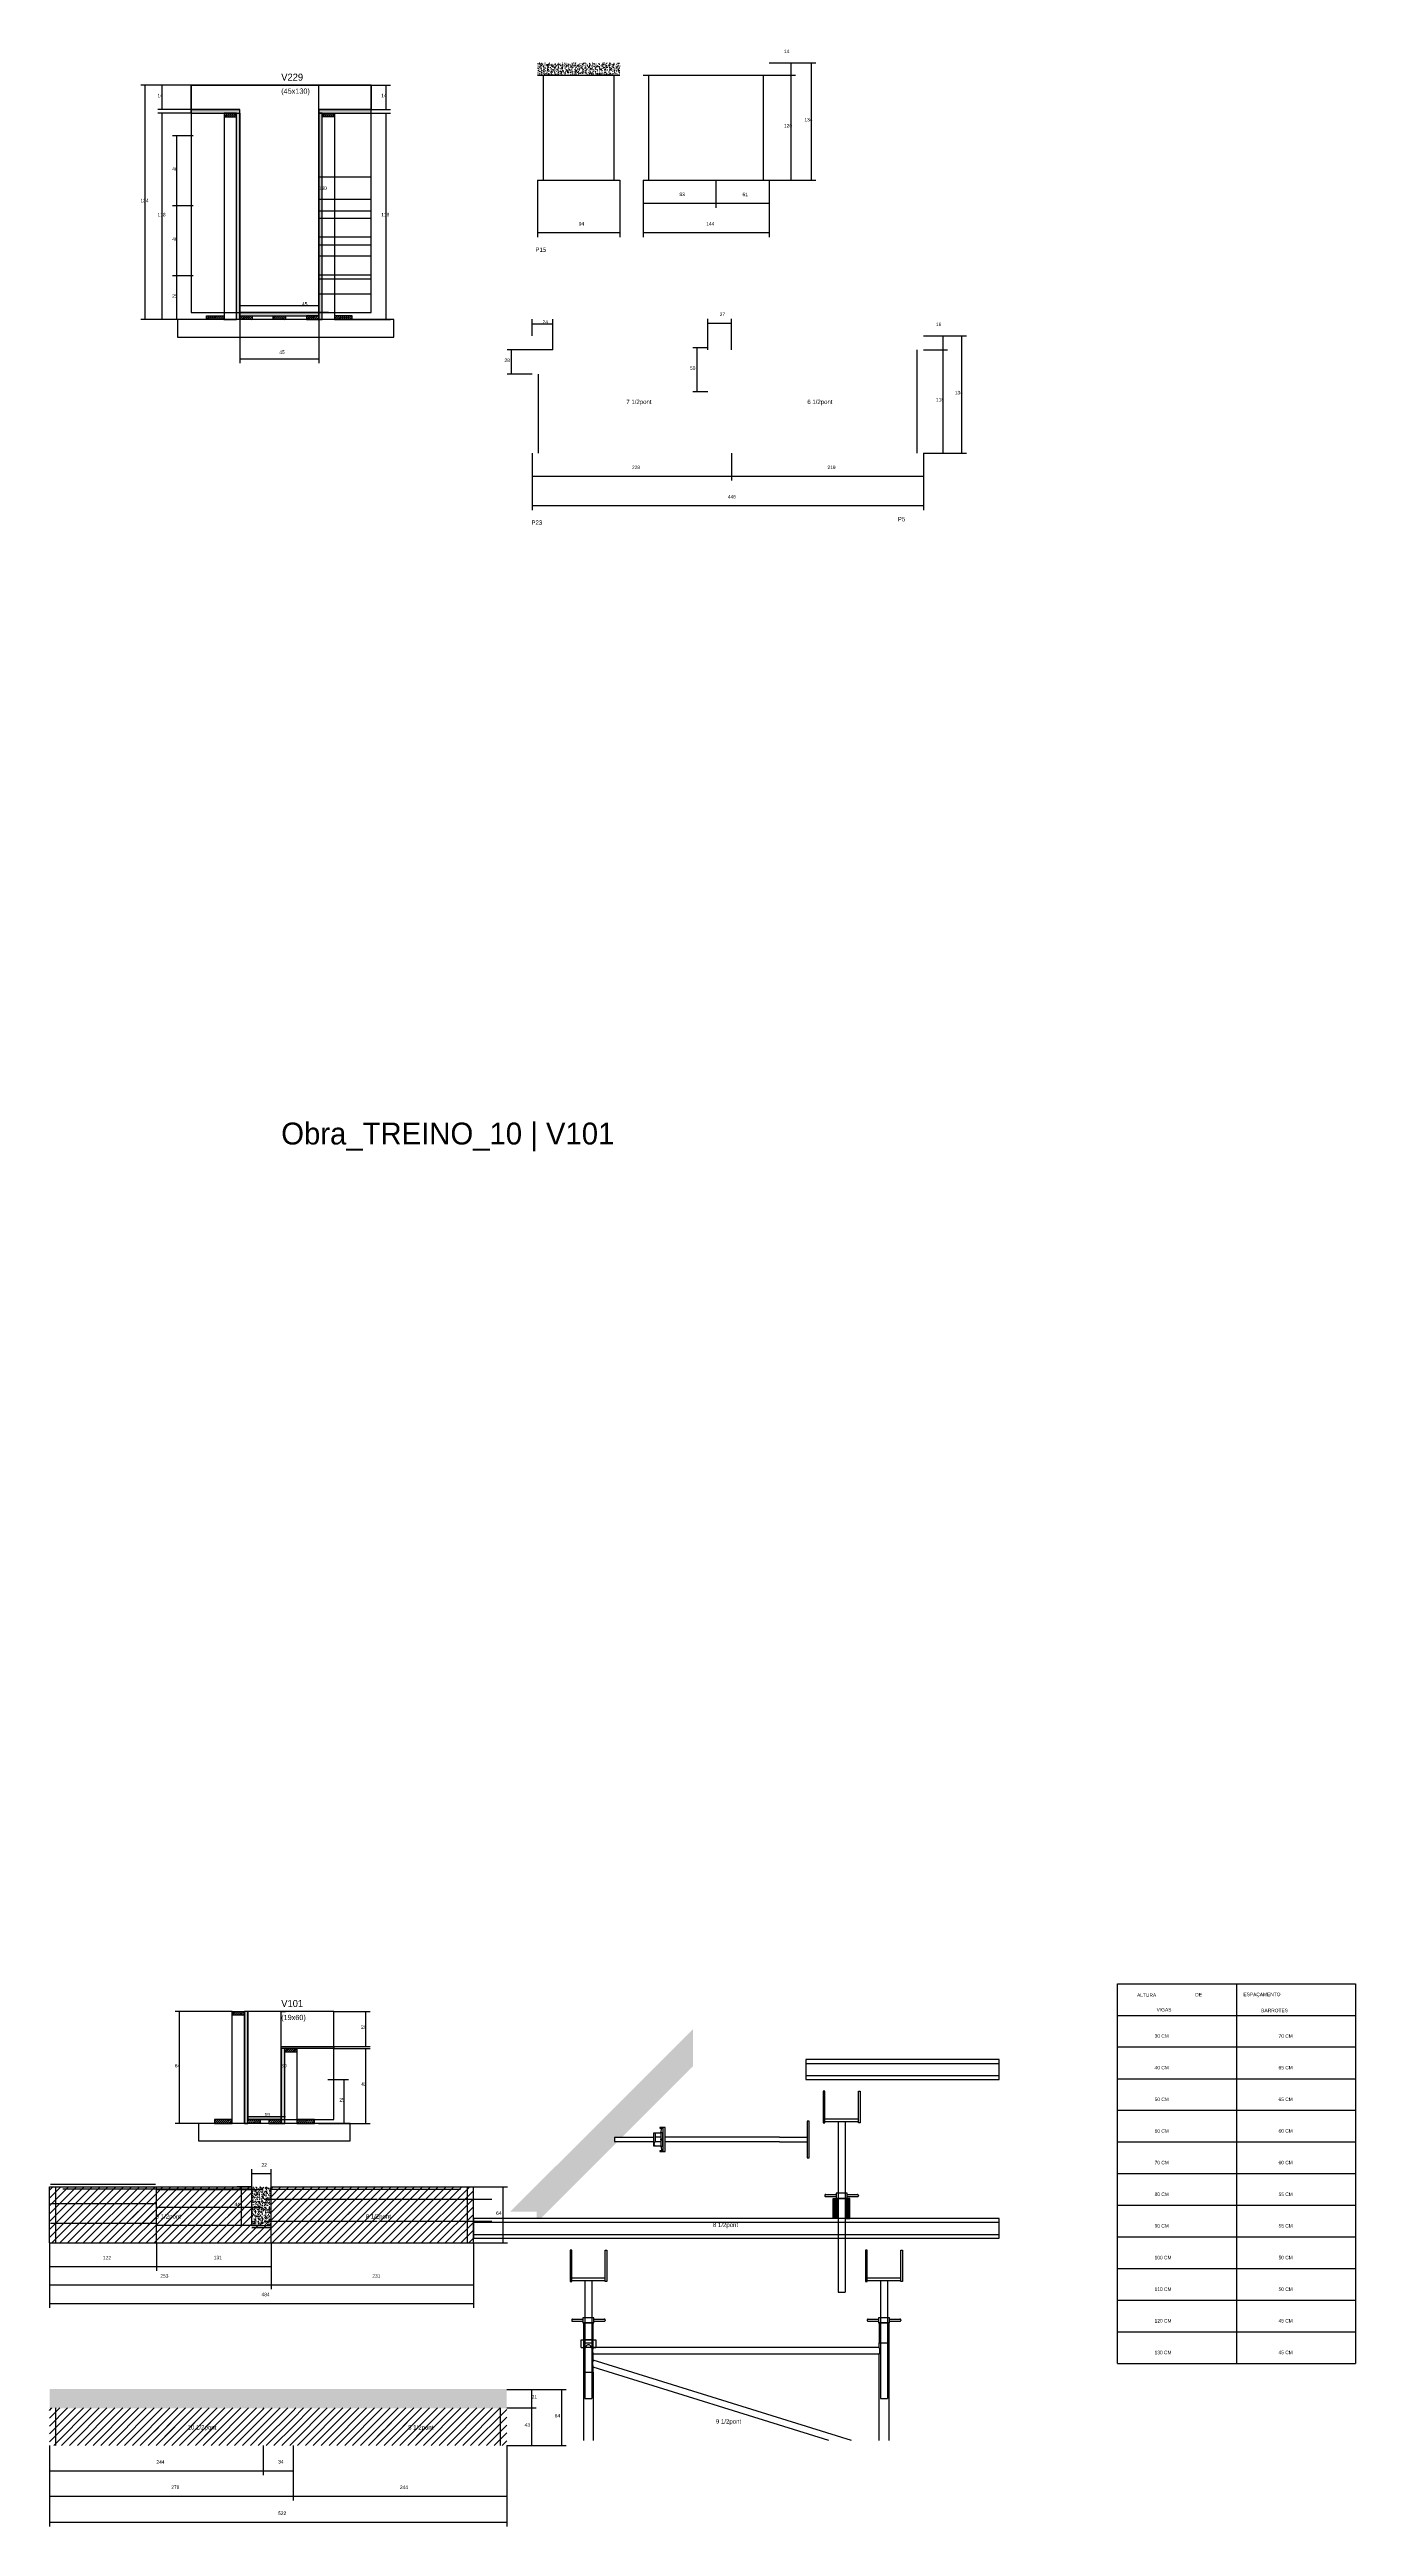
# Model space of a CAD drawing. Header units: metres. Extents: x -2848 to 22762, y -49062 to 1016.
# Drawn here: x 17336 to 18826, y -18188 to -15360 of the extents above; entities that cross this region are included whole.
import ezdxf

# ---------------------------------------------------------------- set-up
doc = ezdxf.new("R2010")
doc.units = ezdxf.units.M
for name, color, linetype in [('BARRA DE ANCORAGEM', 7, 'Continuous'), ('CONCRETO', 251, 'Continuous'), ('COTA', 4, 'Continuous'), ('Cota Seção (2x)', 4, 'Continuous'), ('Demarcação 2', 254, 'Continuous'), ('Escoras', 2, 'Continuous'), ('Forcador', 251, 'Continuous'), ('GARFOS', 7, 'Continuous'), ('Hachura', 253, 'Continuous'), ('LABEL_ID', 3, 'Continuous'), ('Madeira', 126, 'Continuous'), ('NOMENCLATURA', 7, 'Continuous'), ('Painéis', 200, 'Continuous'), ('Perfil Metálico', 251, 'Continuous'), ('SARR_2.2x7', 40, 'Continuous'), ('Texto Seção', 7, 'Continuous')]:
    doc.layers.add(name, color=color, linetype=linetype)

msp = doc.modelspace()

# ---------------------------------------------------------------- hatches: boundary and pattern name
at = {"layer": 'COTA'}
h = msp.add_hatch(dxfattribs=at)
h.set_pattern_fill('AR-CONC', scale=0.03)
h.paths.add_polyline_path([(17892.7, -15374.6), (17892.7, -15388.6), (17892.7, -15388.6), (17986.7, -15388.6), (17986.7, -15388.6), (17986.7, -15374.6), (17986.7, -15374.6), (17892.7, -15374.6)])
h = msp.add_hatch(dxfattribs=at)
h.set_pattern_fill('AR-CONC', scale=0.03)
h.paths.add_polyline_path([(17566.5, -17844.5), (17588.5, -17844.5), (17588.5, -17800.5), (17566.5, -17800.5)])
h = msp.add_hatch(dxfattribs=at)
h.set_pattern_fill('AR-CONC', scale=0.03)
h.paths.add_polyline_path([(17335.5, -18031.2), (17335.5, -18053.2), (17857.5, -18053.2), (17857.5, -18031.2)])
at = {"layer": 'Demarcação 2'}
h = msp.add_hatch(color=8, dxfattribs=at)
h.dxf.hatch_style = 1
h.paths.add_polyline_path([(18070, -17662.8), (18070, -17620.4), (17861.5, -17828.8), (17891.6, -17828.8), (17891.6, -17836.4), (17896.4, -17836.4), (17984.2, -17748.6), (17980.5, -17748.6), (17980.5, -17744.1), (17988.6, -17744.1)])
at = {"layer": 'Hachura'}
h = msp.add_hatch(color=8, dxfattribs=at)
h.dxf.hatch_style = 1
h.paths.add_polyline_path([(17552.8, -15432), (17552.8, -15428), (17552.8, -15428), (17497.2, -15428), (17497.2, -15428), (17497.2, -15432), (17497.2, -15432), (17552.8, -15432)])
h = msp.add_hatch(dxfattribs=at)
h.set_pattern_fill('ANSI31', scale=0.5)
h.paths.add_polyline_path([(17548.8, -15436.4), (17548.8, -15432), (17548.8, -15432), (17534.8, -15432), (17534.8, -15432), (17534.8, -15436.4), (17534.8, -15436.4), (17548.8, -15436.4)])
h = msp.add_hatch(color=8, dxfattribs=at)
h.dxf.hatch_style = 1
h.paths.add_polyline_path([(17548.8, -15432), (17552.8, -15432), (17552.8, -15432), (17552.8, -15668), (17552.8, -15668), (17548.8, -15668), (17548.8, -15668), (17548.8, -15432)])
h = msp.add_hatch(color=8, dxfattribs=at)
h.dxf.hatch_style = 1
h.paths.add_polyline_path([(17702.8, -15432), (17702.8, -15428), (17702.8, -15428), (17642.8, -15428), (17642.8, -15428), (17642.8, -15432), (17642.8, -15432), (17702.8, -15432)])
h = msp.add_hatch(color=8, dxfattribs=at)
h.dxf.hatch_style = 1
h.paths.add_polyline_path([(17646.8, -15432), (17642.8, -15432), (17642.8, -15432), (17642.8, -15668), (17642.8, -15668), (17646.8, -15668), (17646.8, -15668), (17646.8, -15432)])
h = msp.add_hatch(dxfattribs=at)
h.set_pattern_fill('ANSI31', scale=0.5)
h.paths.add_polyline_path([(17646.8, -15436.4), (17646.8, -15432), (17646.8, -15432), (17660.8, -15432), (17660.8, -15432), (17660.8, -15436.4), (17660.8, -15436.4), (17646.8, -15436.4)])
h = msp.add_hatch(dxfattribs=at)
h.set_pattern_fill('ANSI31', scale=0.5)
h.paths.add_polyline_path([(17514.8, -15668), (17514.8, -15663.6), (17514.8, -15663.6), (17534.8, -15663.6), (17534.8, -15663.6), (17534.8, -15668), (17534.8, -15668), (17514.8, -15668)])
h = msp.add_hatch(color=8, dxfattribs=at)
h.dxf.hatch_style = 1
h.paths.add_polyline_path([(17642.8, -15663.6), (17642.8, -15660), (17642.8, -15660), (17552.8, -15660), (17552.8, -15660), (17552.8, -15663.6), (17552.8, -15663.6), (17642.8, -15663.6)])
h = msp.add_hatch(dxfattribs=at)
h.set_pattern_fill('ANSI31', scale=0.5)
h.paths.add_polyline_path([(17552.8, -15668), (17552.8, -15663.6), (17552.8, -15663.6), (17566.8, -15663.6), (17566.8, -15663.6), (17566.8, -15668), (17566.8, -15668), (17552.8, -15668)])
h = msp.add_hatch(dxfattribs=at)
h.set_pattern_fill('ANSI31', scale=0.5)
h.paths.add_polyline_path([(17590.8, -15668), (17590.8, -15663.6), (17590.8, -15663.6), (17604.8, -15663.6), (17604.8, -15663.6), (17604.8, -15668), (17604.8, -15668), (17590.8, -15668)])
h = msp.add_hatch(dxfattribs=at)
h.set_pattern_fill('ANSI31', scale=0.5)
h.paths.add_polyline_path([(17642.8, -15668), (17642.8, -15663.6), (17642.8, -15663.6), (17628.8, -15663.6), (17628.8, -15663.6), (17628.8, -15668), (17628.8, -15668), (17642.8, -15668)])
h = msp.add_hatch(dxfattribs=at)
h.set_pattern_fill('ANSI31', scale=0.5)
h.paths.add_polyline_path([(17680.8, -15668), (17680.8, -15663.6), (17680.8, -15663.6), (17660.8, -15663.6), (17660.8, -15663.6), (17660.8, -15668), (17660.8, -15668), (17680.8, -15668)])
h = msp.add_hatch(dxfattribs=at)
h.set_pattern_fill('ANSI31', scale=0.5)
h.paths.add_polyline_path([(17544, -17604.4), (17544, -17600), (17544, -17600), (17558, -17600), (17558, -17600), (17558, -17604.4), (17558, -17604.4), (17544, -17604.4)])
h = msp.add_hatch(color=8, dxfattribs=at)
h.dxf.hatch_style = 1
h.paths.add_polyline_path([(17562, -17600), (17558, -17600), (17558, -17600), (17558, -17728), (17558, -17728), (17562, -17728), (17562, -17728), (17562, -17600)])
h = msp.add_hatch(color=8, dxfattribs=at)
h.dxf.hatch_style = 1
h.paths.add_polyline_path([(17600, -17642.4), (17600, -17640), (17600, -17640), (17660, -17640), (17660, -17640), (17660, -17642.4), (17660, -17642.4), (17600, -17642.4)])
h = msp.add_hatch(color=8, dxfattribs=at)
h.dxf.hatch_style = 1
h.paths.add_polyline_path([(17604, -17642.4), (17600, -17642.4), (17600, -17642.4), (17600, -17728), (17600, -17728), (17604, -17728), (17604, -17728), (17604, -17642.4)])
h = msp.add_hatch(dxfattribs=at)
h.set_pattern_fill('ANSI31', scale=0.5)
h.paths.add_polyline_path([(17604, -17646.8), (17604, -17642.4), (17604, -17642.4), (17618, -17642.4), (17618, -17642.4), (17618, -17646.8), (17618, -17646.8), (17604, -17646.8)])
h = msp.add_hatch(dxfattribs=at)
h.set_pattern_fill('ANSI31', scale=0.5)
h.paths.add_polyline_path([(17544, -17728), (17544, -17723.6), (17544, -17723.6), (17524, -17723.6), (17524, -17723.6), (17524, -17728), (17524, -17728), (17544, -17728)])
h = msp.add_hatch(color=8, dxfattribs=at)
h.dxf.hatch_style = 1
h.paths.add_polyline_path([(17562, -17723.6), (17562, -17720), (17562, -17720), (17600, -17720), (17600, -17720), (17600, -17723.6), (17600, -17723.6), (17562, -17723.6)])
h = msp.add_hatch(dxfattribs=at)
h.set_pattern_fill('ANSI31', scale=0.5)
h.paths.add_polyline_path([(17562, -17728), (17562, -17723.6), (17562, -17723.6), (17576, -17723.6), (17576, -17723.6), (17576, -17728), (17576, -17728), (17562, -17728)])
h = msp.add_hatch(dxfattribs=at)
h.set_pattern_fill('ANSI31', scale=0.5)
h.paths.add_polyline_path([(17600, -17728), (17600, -17723.6), (17600, -17723.6), (17586, -17723.6), (17586, -17723.6), (17586, -17728), (17586, -17728), (17600, -17728)])
h = msp.add_hatch(dxfattribs=at)
h.set_pattern_fill('ANSI31', scale=0.5)
h.paths.add_polyline_path([(17638, -17728), (17638, -17723.6), (17638, -17723.6), (17618, -17723.6), (17618, -17723.6), (17618, -17728), (17618, -17728), (17638, -17728)])
h = msp.add_hatch(dxfattribs=at)
h.set_pattern_fill('ANSI31', scale=2)
h.paths.add_polyline_path([(17457.5, -17800.5), (17335.5, -17800.5), (17335.5, -17864.5), (17457.5, -17864.5)])
h = msp.add_hatch(dxfattribs=at)
h.set_pattern_fill('ANSI31', scale=2)
h.paths.add_polyline_path([(17566.5, -17800.5), (17457.5, -17800.5), (17457.5, -17864.5), (17588.5, -17864.5), (17588.5, -17844.5), (17566.5, -17844.5)])
h = msp.add_hatch(dxfattribs=at)
h.set_pattern_fill('ANSI31', scale=2)
h.paths.add_polyline_path([(17556.4, -17833.3), (17556.4, -17811.1), (17556.4, -17811.1), (17535.8, -17811.1), (17535.8, -17811.1), (17535.8, -17833.3), (17535.8, -17833.3), (17556.4, -17833.3)])
h = msp.add_hatch(dxfattribs=at)
h.set_pattern_fill('ANSI31', scale=2)
h.paths.add_polyline_path([(17819.5, -17800.5), (17588.5, -17800.5), (17588.5, -17864.5), (17819.5, -17864.5)])
h = msp.add_hatch(dxfattribs=at)
h.set_pattern_fill('ANSI31', scale=2)
h.paths.add_polyline_path([(17420.2, -17844.7), (17487.8, -17844.7), (17487.8, -17844.7), (17493.3, -17828.7), (17493.3, -17828.7), (17425.7, -17828.7), (17425.7, -17828.7), (17420.2, -17844.7)])
h = msp.add_hatch(dxfattribs=at)
h.set_pattern_fill('ANSI31', scale=2)
h.paths.add_polyline_path([(17660.1, -17844.7), (17727.7, -17844.7), (17727.7, -17844.7), (17733.2, -17828.7), (17733.2, -17828.7), (17665.6, -17828.7), (17665.6, -17828.7), (17660.1, -17844.7)])
h = msp.add_hatch(dxfattribs=at)
h.set_pattern_fill('ANSI31', scale=2)
h.paths.add_polyline_path([(17579.5, -18053), (17335.5, -18053), (17335.5, -18095.8), (17579.5, -18095.8)])
h = msp.add_hatch(dxfattribs=at)
h.set_pattern_fill('ANSI31', scale=2)
h.paths.add_polyline_path([(17452.9, -18085.6), (17527, -18085.6), (17527, -18085.6), (17532.5, -18069.6), (17532.5, -18069.6), (17458.4, -18069.6), (17458.4, -18069.6), (17452.9, -18085.6)])
h = msp.add_hatch(dxfattribs=at)
h.set_pattern_fill('ANSI31', scale=2)
h.paths.add_polyline_path([(17613.5, -18053), (17579.5, -18053), (17579.5, -18095.8), (17613.5, -18095.8)])
h = msp.add_hatch(dxfattribs=at)
h.set_pattern_fill('ANSI31', scale=2)
h.paths.add_polyline_path([(17857.5, -18053), (17613.5, -18053), (17613.5, -18095.8), (17857.5, -18095.8)])
h = msp.add_hatch(dxfattribs=at)
h.set_pattern_fill('ANSI31', scale=2)
h.paths.add_polyline_path([(17708.5, -18085.6), (17776.1, -18085.6), (17776.1, -18085.6), (17781.6, -18069.6), (17781.6, -18069.6), (17714, -18069.6), (17714, -18069.6), (17708.5, -18085.6)])
at = {"layer": 'Perfil Metálico'}
h = msp.add_hatch(color=8, dxfattribs=at)
h.dxf.hatch_style = 1
h.paths.add_polyline_path([(18230.3, -17836.4), (18234.8, -17836.4), (18234.8, -17813.6), (18230.3, -17813.6)])
h = msp.add_hatch(color=8, dxfattribs=at)
h.dxf.hatch_style = 1
h.paths.add_polyline_path([(18244.7, -17836.4), (18249.2, -17836.4), (18249.2, -17813.6), (18244.7, -17813.6)])

# ---------------------------------------------------------------- linework, layer by layer
at = {"layer": 'BARRA DE ANCORAGEM'}
for p, q in [((18033.4, -17738.8), (18034.6, -17733.5)), ((18035.7, -17732.7), (18035.7, -17760)), ((18025.6, -17750.9), (18025.5, -17751.4)), ((18025.5, -17751.4), (18025.6, -17752)), ((18025.7, -17750.4), (18025.6, -17750.9)), ((18025.6, -17752), (18025.7, -17752.5)), ((18026, -17749.9), (18025.7, -17750.4)), ((18025.7, -17752.5), (18026, -17752.9)), ((18026.4, -17749.5), (18026, -17749.9)), ((18026, -17752.9), (18026.4, -17753.3)), ((18026.8, -17749.2), (18026.4, -17749.5)), ((18026.4, -17753.3), (18026.8, -17753.6)), ((18027.3, -17749), (18026.8, -17749.2)), ((18026.8, -17753.6), (18027.3, -17753.9)), ((18033.4, -17753.9), (18034.6, -17759.2)), ((18070, -17743.7), (18038.4, -17743.7)), ((18070, -17749), (18038.4, -17749)), ((18169, -17743.7), (18070, -17743.7)), ((18169, -17749), (18070, -17749)), ((18169, -17743.7), (18200.5, -17743.7)), ((18169, -17749), (18200.5, -17749))]:
    msp.add_line(p, q, dxfattribs=at)
for points in [[(18035.7, -17732.7), (18032.2, -17732.7), (18032.2, -17733.5), (18035.7, -17733.5)], [(18038.4, -17760), (18038.4, -17732.7), (18035.7, -17732.7), (18035.7, -17760)], [(18202.9, -17767.2), (18202.9, -17725.5), (18200.5, -17725.5), (18200.5, -17767.2)], [(18025.5, -17744.1), (17980.5, -17744.1), (17980.5, -17748.6), (18025.5, -17748.6)], [(18035.7, -17759.2), (18032.2, -17759.2), (18032.2, -17760), (18035.7, -17760)], [(18035.7, -17738.8), (18033.4, -17738.8), (18033.4, -17753.9), (18035.7, -17753.9)]]:
    msp.add_lwpolyline(points, close=True, dxfattribs=at)
for points in [[(18033.4, -17753.9), (18025.5, -17753.9), (18025.5, -17738.8), (18033.4, -17738.8)], [(18033.4, -17743.7), (18027.3, -17743.7), (18027.3, -17738.8)], [(18033.4, -17749), (18027.3, -17749), (18027.3, -17743.7)], [(18033.4, -17746.8), (18035.7, -17746.8), (18035.7, -17745.9), (18033.4, -17745.9), (18033.4, -17746.8), (18033.4, -17745.9)]]:
    msp.add_lwpolyline(points, dxfattribs=at)
at = {"layer": 'CONCRETO'}
for points in [[(17497.2, -15428), (17497.2, -15400), (17702.8, -15400), (17702.8, -15428), (17642.8, -15428), (17642.8, -15660), (17552.8, -15660), (17552.8, -15428)], [(17497.2, -15660), (17702.8, -15660), (17702.8, -15400), (17497.2, -15400)], [(17600, -17640), (17660, -17640), (17660, -17600), (17600, -17600), (17600, -17600), (17562, -17600), (17562, -17723.6), (17562, -17723.6), (17562, -17720), (17600, -17720)], [(17562, -17723.6), (17660, -17723.6), (17660, -17600), (17562, -17600)]]:
    msp.add_lwpolyline(points, close=True, dxfattribs=at)
at = {"layer": 'COTA'}
for p, q in [((17497.2, -15400), (17439.8, -15400)), ((17444.8, -15668), (17444.8, -15400)), ((17497.2, -15400), (17459.2, -15400)), ((17464.2, -15428), (17464.2, -15400)), ((17702.8, -15400), (17724.7, -15400)), ((17719.7, -15428), (17719.7, -15400)), ((17497.2, -15428), (17459.2, -15428)), ((17497.2, -15432), (17459.2, -15432)), ((17464.2, -15668), (17464.2, -15432)), ((17702.8, -15428), (17724.7, -15428)), ((17702.8, -15432), (17724.7, -15432)), ((17719.7, -15668), (17719.7, -15432)), ((17499.5, -15457.9), (17476, -15457.9)), ((17481, -15538), (17481, -15457.9)), ((17892.7, -15508.6), (17892.7, -15573.6)), ((17986.7, -15508.6), (17986.7, -15573.6)), ((18013.1, -15508.6), (18013.1, -15540.1)), ((18013.1, -15508.6), (18013.1, -15573.6)), ((18096.1, -15508.6), (18096.1, -15540.1)), ((18096.1, -15508.6), (18096.1, -15540.1)), ((18157.1, -15508.6), (18157.1, -15540.1)), ((18157.1, -15508.6), (18157.1, -15573.6)), ((17499.5, -15538), (17476, -15538)), ((17499.5, -15538), (17476, -15538)), ((17481, -15618), (17481, -15538)), ((18013.1, -15535.1), (18096.1, -15535.1)), ((18096.1, -15535.1), (18157.1, -15535.1)), ((17892.7, -15568.6), (17986.7, -15568.6)), ((18013.1, -15568.6), (18157.1, -15568.6)), ((17499.5, -15618), (17476, -15618)), ((17499.5, -15618), (17476, -15618)), ((17481, -15668), (17481, -15618)), ((17519.2, -15668), (17439.8, -15668)), ((17519.2, -15668), (17459.2, -15668)), ((17499.5, -15668), (17476, -15668)), ((17552.8, -15668), (17552.8, -15717.7)), ((17642.8, -15668), (17642.8, -15717.7)), ((17676.4, -15668), (17724.7, -15668)), ((18333.1, -15686.3), (18360.6, -15686.3)), ((18333.1, -15686.3), (18382.2, -15686.3)), ((18355.6, -15702.3), (18355.6, -15686.3)), ((18377.2, -15820.3), (18377.2, -15686.3)), ((17552.8, -15712.7), (17642.8, -15712.7)), ((18333.1, -15702.3), (18360.6, -15702.3)), ((18333.1, -15702.3), (18360.6, -15702.3)), ((18355.6, -15820.3), (18355.6, -15702.3)), ((17886.6, -15820.3), (17886.6, -15851.8)), ((17886.6, -15820.3), (17886.6, -15885.4)), ((18114.1, -15820.3), (18114.1, -15851.8)), ((18114.1, -15820.3), (18114.1, -15851.8)), ((18333.1, -15820.3), (18333.1, -15851.8)), ((18333.1, -15820.3), (18333.1, -15885.4)), ((18333.1, -15820.3), (18360.6, -15820.3)), ((18333.1, -15820.3), (18382.2, -15820.3)), ((17886.6, -15846.8), (18114.1, -15846.8)), ((18114.1, -15846.8), (18333.1, -15846.8)), ((17886.6, -15880.4), (18333.1, -15880.4)), ((17544, -17600), (17479, -17600)), ((17484, -17728), (17484, -17600)), ((17660, -17600), (17701.7, -17600)), ((17696.7, -17640), (17696.7, -17600)), ((17660, -17640), (17701.7, -17640)), ((17660, -17642.4), (17701.7, -17642.4)), ((17696.7, -17728), (17696.7, -17642.4)), ((17653.3, -17678), (17676.9, -17678)), ((17671.9, -17728), (17671.9, -17678)), ((17544, -17728), (17479, -17728)), ((17642.4, -17728), (17701.7, -17728)), ((17653.3, -17728), (17676.9, -17728)), ((17566.5, -17800.5), (17566.5, -17780.3)), ((17566.5, -17785.3), (17588.5, -17785.3)), ((17588.5, -17800.5), (17588.5, -17780.3)), ((17566.5, -17800.5), (17549.6, -17800.5)), ((17554.6, -17844.5), (17554.6, -17800.5)), ((17819.5, -17800.5), (17858.5, -17800.5)), ((17853.5, -17864.5), (17853.5, -17800.5)), ((17566.5, -17844.5), (17549.6, -17844.5)), ((17335.5, -17864.5), (17335.5, -17896.3)), ((17335.5, -17864.5), (17335.5, -17938.5)), ((17335.5, -17864.5), (17335.5, -17917.4)), ((17457.5, -17864.5), (17457.5, -17896.3)), ((17457.5, -17864.5), (17457.5, -17896.3)), ((17588.5, -17864.5), (17588.5, -17896.3)), ((17588.5, -17864.5), (17588.5, -17917.4)), ((17588.5, -17864.5), (17588.5, -17917.4)), ((17819.5, -17864.5), (17819.5, -17917.4)), ((17819.5, -17864.5), (17858.5, -17864.5)), ((17819.5, -17864.5), (17819.5, -17938.5)), ((17335.5, -17891.3), (17457.5, -17891.3)), ((17457.5, -17891.3), (17588.5, -17891.3)), ((17335.5, -17912.4), (17588.5, -17912.4)), ((17335.5, -17933.5), (17819.5, -17933.5)), ((17588.5, -17912.4), (17819.5, -17912.4)), ((17857.5, -18031.8), (17891, -18031.8)), ((17857.5, -18031.8), (17925.4, -18031.8)), ((17886, -18053), (17886, -18031.8)), ((17920.4, -18095.8), (17920.4, -18031.8)), ((17857.5, -18053), (17891, -18053)), ((17857.5, -18053), (17891, -18053)), ((17886, -18095.8), (17886, -18053)), ((17335.5, -18095.8), (17335.5, -18158.6)), ((17335.5, -18095.8), (17335.5, -18129.6)), ((17335.5, -18095.8), (17335.5, -18188.3)), ((17579.5, -18095.8), (17579.5, -18129.6)), ((17579.5, -18095.8), (17579.5, -18129.6)), ((17613.5, -18095.8), (17613.5, -18158.6)), ((17613.5, -18095.8), (17613.5, -18158.6)), ((17613.5, -18095.8), (17613.5, -18129.6)), ((17857.5, -18095.8), (17857.5, -18158.6)), ((17857.5, -18095.8), (17891, -18095.8)), ((17857.5, -18095.8), (17925.4, -18095.8)), ((17857.5, -18095.8), (17857.5, -18188.3)), ((17335.5, -18124.6), (17579.5, -18124.6)), ((17579.5, -18124.6), (17613.5, -18124.6)), ((17335.5, -18153.6), (17613.5, -18153.6)), ((17613.5, -18153.6), (17857.5, -18153.6)), ((17335.5, -18183.3), (17857.5, -18183.3))]:
    msp.add_line(p, q, dxfattribs=at)
at = {"layer": 'Cota Seção (2x)'}
for p, q in [((18157.1, -15374.6), (18187.1, -15374.6)), ((18157.1, -15374.6), (18210.5, -15374.6)), ((18157.1, -15388.6), (18187.1, -15388.6)), ((18157.1, -15388.6), (18187.1, -15388.6)), ((18182.1, -15388.6), (18182.1, -15374.6)), ((18182.1, -15508.6), (18182.1, -15388.6)), ((18205.5, -15508.6), (18205.5, -15374.6)), ((17653.8, -15400), (17637.8, -15400)), ((17642.8, -15660), (17642.8, -15400)), ((18157.1, -15508.6), (18187.1, -15508.6)), ((18157.1, -15508.6), (18210.5, -15508.6)), ((17552.8, -15668), (17552.8, -15647)), ((17552.8, -15652), (17642.8, -15652)), ((17653.8, -15660), (17637.8, -15660)), ((17642.8, -15668), (17642.8, -15647)), ((17886.6, -15686.3), (17886.6, -15667.6)), ((17910.1, -15702.3), (17910.1, -15667.6)), ((18087.1, -15702.3), (18087.1, -15667)), ((18114.1, -15702.3), (18114.1, -15667)), ((17886.6, -15672.6), (17910.1, -15672.6)), ((18087.1, -15672), (18114.1, -15672)), ((17910.1, -15702.3), (17858, -15702.3)), ((17863, -15730.3), (17863, -15702.3)), ((18087.1, -15700.3), (18069.8, -15700.3)), ((18074.8, -15750.3), (18074.8, -15700.3)), ((17886.6, -15730.3), (17858, -15730.3)), ((18087.1, -15750.3), (18069.8, -15750.3)), ((17600, -17720), (17600, -17600)), ((17600, -17600), (17605, -17600)), ((17562, -17728), (17562, -17715)), ((17562, -17720), (17600, -17720)), ((17600, -17728), (17600, -17715)), ((17600, -17720), (17605, -17720))]:
    msp.add_line(p, q, dxfattribs=at)
at = {"layer": 'Escoras'}
for p, q in [((18245.4, -17813.6), (18234.1, -17813.6)), ((17945.1, -17955.9), (17945.1, -18090)), ((17956.3, -17955.9), (17945.1, -17955.9)), ((17956.3, -17978.4), (17956.3, -17955.9)), ((18293.8, -17955.9), (18282.6, -17955.9)), ((18282.6, -17955.9), (18282.6, -17978.4)), ((18293.8, -17955.9), (18293.8, -18090)), ((17942.3, -17975), (17959.2, -17975)), ((17942.3, -17983.8), (17942.3, -17975)), ((17942.3, -17983.8), (17947.8, -17983.8)), ((17945.1, -17978.4), (17956.3, -17978.4)), ((17954.7, -17975), (17946.8, -17975)), ((17954.7, -17984.1), (17946.8, -17984.1)), ((17947.9, -17983), (17947.8, -17983.8)), ((17948.2, -17982.3), (17947.9, -17983)), ((17948.6, -17981.7), (17948.2, -17982.3)), ((17949.3, -17981.3), (17948.6, -17981.7)), ((17950, -17981), (17949.3, -17981.3)), ((17950.7, -17980.9), (17950, -17981)), ((17951.5, -17981), (17950.7, -17980.9)), ((17952.2, -17981.3), (17951.5, -17981)), ((17952.8, -17981.7), (17952.2, -17981.3)), ((17953.3, -17982.3), (17952.8, -17981.7)), ((17953.5, -17983), (17953.3, -17982.3)), ((17953.6, -17983.8), (17953.5, -17983)), ((17953.6, -17983.8), (17959.2, -17983.8)), ((17955.5, -17987.2), (17955.4, -17987.9)), ((17955.4, -17987.9), (17955.5, -17988.5)), ((17955.7, -17985.9), (17955.5, -17986.5)), ((17955.5, -17986.5), (17955.5, -17987.2)), ((17955.5, -17988.5), (17955.5, -17989.2)), ((17955.5, -17989.2), (17955.7, -17989.8)), ((17955.8, -17985.2), (17955.7, -17985.9)), ((17955.7, -17989.8), (17955.8, -17990.5)), ((17956.1, -17984.6), (17955.8, -17985.2)), ((17955.8, -17990.5), (17956.1, -17991.1)), ((17956.3, -17984), (17956.1, -17984.6)), ((17956.1, -17991.1), (17956.3, -17991.7)), ((17956.3, -17984), (17956.3, -17978.4)), ((18282.6, -17984), (17956.3, -17984)), ((17959.2, -17975), (17959.2, -17983.8)), ((18282.6, -17978.4), (18293.8, -17978.4)), ((18282.6, -17984), (18282.6, -17978.4)), ((18282.9, -17984.6), (18282.6, -17984)), ((18282.6, -17991.7), (18282.9, -17991.1)), ((18283.1, -17985.2), (18282.9, -17984.6)), ((18282.9, -17991.1), (18283.1, -17990.5)), ((18283.3, -17985.9), (18283.1, -17985.2)), ((18283.1, -17990.5), (18283.3, -17989.8)), ((18283.4, -17986.5), (18283.3, -17985.9)), ((18283.3, -17989.8), (18283.4, -17989.2)), ((18283.5, -17987.2), (18283.4, -17986.5)), ((18283.4, -17989.2), (18283.5, -17988.5)), ((18283.5, -17987.9), (18283.5, -17987.2)), ((18283.5, -17988.5), (18283.5, -17987.9)), ((17945.1, -18012.2), (17956.3, -18012.2)), ((17955.5, -18001.6), (17955.4, -18002.3)), ((17955.4, -18002.3), (17955.5, -18003)), ((17955.7, -18000.1), (17955.5, -18000.8)), ((17955.5, -18000.8), (17955.5, -18001.6)), ((17955.5, -18003), (17955.5, -18003.7)), ((17955.5, -18003.7), (17955.7, -18004.5)), ((17955.8, -17999.4), (17955.7, -18000.1)), ((17955.7, -18004.5), (17955.8, -18005.2)), ((17956.1, -17998.7), (17955.8, -17999.4)), ((17955.8, -18005.2), (17956.1, -18005.9)), ((17956.3, -17998), (17956.1, -17998.7)), ((17956.1, -18005.9), (17956.3, -18006.5)), ((18282.6, -17991.7), (17956.3, -17991.7)), ((17956.3, -17998), (17956.3, -17991.7)), ((18251.1, -18090), (17956.3, -17998.5)), ((18225.3, -18090), (17956.3, -18006.5)), ((17956.3, -18012.2), (17956.3, -18006.5)), ((17956.3, -18012.2), (17956.3, -18090)), ((18282.6, -18090), (18282.6, -17991.7))]:
    msp.add_line(p, q, dxfattribs=at)
at = {"layer": 'Forcador'}
for p, q in [((18220.6, -17722.7), (18258.9, -17722.7)), ((18220.6, -17725.8), (18258.9, -17725.8)), ((18235.8, -17725.8), (18235.8, -17836.4)), ((18243.7, -17725.8), (18243.7, -17836.4)), ((18220.7, -17809.9), (18220.6, -17810)), ((18220.6, -17810), (18220.6, -17810.2)), ((18220.6, -17810.2), (18220.6, -17810.6)), ((18220.6, -17810.6), (18220.6, -17810.8)), ((18220.6, -17810.8), (18220.7, -17810.9)), ((18220.8, -17809.7), (18220.7, -17809.8)), ((18220.7, -17809.8), (18220.7, -17809.9)), ((18220.7, -17810.9), (18220.7, -17811)), ((18220.7, -17811), (18220.8, -17811.1)), ((18220.9, -17809.5), (18220.8, -17809.6)), ((18220.8, -17809.6), (18220.8, -17809.7)), ((18220.8, -17811.1), (18220.8, -17811.2)), ((18220.8, -17811.2), (18220.9, -17811.3)), ((18221, -17809.4), (18220.9, -17809.5)), ((18220.9, -17811.3), (18221, -17811.4)), ((18221.1, -17809.3), (18221, -17809.4)), ((18221, -17811.4), (18221.1, -17811.5)), ((18221.3, -17809.2), (18221.1, -17809.3)), ((18221.1, -17811.5), (18221.3, -17811.6)), ((18221.4, -17809.2), (18221.3, -17809.2)), ((18221.3, -17811.6), (18221.4, -17811.6)), ((18221.5, -17809.2), (18221.4, -17809.2)), ((18221.4, -17811.6), (18221.5, -17811.6)), ((18221.7, -17809.2), (18221.5, -17809.2)), ((18221.5, -17811.6), (18221.7, -17811.6)), ((18221.7, -17809.2), (18233.5, -17809.2)), ((18221.7, -17811.6), (18233.5, -17811.6)), ((18246.1, -17809.2), (18257.9, -17809.2)), ((18246.1, -17811.6), (18257.9, -17811.6)), ((18258, -17809.2), (18257.9, -17809.2)), ((18257.9, -17811.6), (18258, -17811.6)), ((18258.1, -17809.2), (18258, -17809.2)), ((18258, -17811.6), (18258.1, -17811.6)), ((18258.3, -17809.2), (18258.1, -17809.2)), ((18258.1, -17811.6), (18258.3, -17811.6)), ((18258.4, -17809.3), (18258.3, -17809.2)), ((18258.3, -17811.6), (18258.4, -17811.5)), ((18258.5, -17809.4), (18258.4, -17809.3)), ((18258.4, -17811.5), (18258.5, -17811.4)), ((18258.6, -17809.5), (18258.5, -17809.4)), ((18258.5, -17811.4), (18258.6, -17811.3)), ((18258.7, -17809.6), (18258.6, -17809.5)), ((18258.6, -17811.3), (18258.7, -17811.2)), ((18258.8, -17809.7), (18258.7, -17809.6)), ((18258.7, -17811.2), (18258.8, -17811.1)), ((18258.8, -17809.8), (18258.8, -17809.7)), ((18258.9, -17809.9), (18258.8, -17809.8)), ((18258.8, -17811), (18258.9, -17810.9)), ((18258.8, -17811.1), (18258.8, -17811)), ((18258.9, -17810), (18258.9, -17809.9)), ((18258.9, -17810.2), (18258.9, -17810)), ((18258.9, -17810.2), (18258.9, -17810.6)), ((18258.9, -17810.8), (18258.9, -17810.6)), ((18258.9, -17810.9), (18258.9, -17810.8)), ((18235.8, -17836.4), (18235.8, -17859.2)), ((18243.7, -17836.4), (18243.7, -17859.2)), ((18235.8, -17859.2), (18235.8, -17920.8)), ((18243.7, -17859.2), (18243.7, -17920.8)), ((17931.6, -17904.2), (17969.8, -17904.2)), ((18269.1, -17904.2), (18307.3, -17904.2)), ((17931.6, -17907.3), (17969.8, -17907.3)), ((17946.8, -17907.3), (17946.8, -18042.3)), ((17954.7, -17907.3), (17954.7, -18042.3)), ((18235.8, -17920.8), (18243.7, -17920.8)), ((18269.1, -17907.3), (18307.3, -17907.3)), ((18284.3, -17907.3), (18284.3, -18042.3)), ((18292.2, -17907.3), (18292.2, -18042.3)), ((17931.7, -17952.1), (17931.6, -17952.3)), ((17931.6, -17952.3), (17931.6, -17952.4)), ((17931.6, -17952.4), (17931.6, -17952.5)), ((17931.6, -17952.5), (17931.6, -17953)), ((17931.6, -17953), (17931.6, -17953.1)), ((17931.6, -17953.1), (17931.6, -17953.2)), ((17931.6, -17953.2), (17931.7, -17953.4)), ((17931.8, -17951.9), (17931.7, -17952)), ((17931.7, -17952), (17931.7, -17952.1)), ((17931.7, -17953.4), (17931.7, -17953.5)), ((17931.7, -17953.5), (17931.8, -17953.6)), ((17931.9, -17951.8), (17931.8, -17951.9)), ((17931.8, -17953.6), (17931.9, -17953.7)), ((17932, -17951.7), (17931.9, -17951.8)), ((17931.9, -17953.7), (17932, -17953.8)), ((17932.1, -17951.6), (17932, -17951.7)), ((17932, -17953.8), (17932.1, -17953.9)), ((17932.2, -17951.6), (17932.1, -17951.6)), ((17932.1, -17953.9), (17932.2, -17953.9)), ((17932.3, -17951.5), (17932.2, -17951.6)), ((17932.2, -17953.9), (17932.3, -17954)), ((17932.5, -17951.5), (17932.3, -17951.5)), ((17932.3, -17954), (17932.5, -17954)), ((17932.6, -17951.5), (17932.5, -17951.5)), ((17932.5, -17954), (17932.6, -17954)), ((17932.6, -17951.5), (17944.4, -17951.5)), ((17932.6, -17954), (17944.4, -17954)), ((17957, -17951.5), (17968.8, -17951.5)), ((17957, -17954), (17968.8, -17954)), ((17969, -17951.5), (17968.8, -17951.5)), ((17968.8, -17954), (17969, -17954)), ((17969.1, -17951.5), (17969, -17951.5)), ((17969, -17954), (17969.1, -17954)), ((17969.2, -17951.6), (17969.1, -17951.5)), ((17969.1, -17954), (17969.2, -17953.9)), ((17969.3, -17951.6), (17969.2, -17951.6)), ((17969.2, -17953.9), (17969.3, -17953.9)), ((17969.4, -17951.7), (17969.3, -17951.6)), ((17969.3, -17953.9), (17969.4, -17953.8)), ((17969.5, -17951.8), (17969.4, -17951.7)), ((17969.4, -17953.8), (17969.5, -17953.7)), ((17969.6, -17951.9), (17969.5, -17951.8)), ((17969.5, -17953.7), (17969.6, -17953.6)), ((17969.7, -17952), (17969.6, -17951.9)), ((17969.6, -17953.6), (17969.7, -17953.5)), ((17969.8, -17952.1), (17969.7, -17952)), ((17969.7, -17953.5), (17969.8, -17953.4)), ((17969.8, -17952.3), (17969.8, -17952.1)), ((17969.8, -17952.4), (17969.8, -17952.3)), ((17969.8, -17952.5), (17969.8, -17952.4)), ((17969.8, -17952.5), (17969.8, -17953)), ((17969.8, -17953.1), (17969.8, -17953)), ((17969.8, -17953.2), (17969.8, -17953.1)), ((17969.8, -17953.4), (17969.8, -17953.2)), ((18269.2, -17952.1), (18269.1, -17952.3)), ((18269.1, -17952.3), (18269.1, -17952.4)), ((18269.1, -17952.4), (18269.1, -17952.5)), ((18269.1, -17952.5), (18269.1, -17953)), ((18269.1, -17953), (18269.1, -17953.1)), ((18269.1, -17953.1), (18269.1, -17953.2)), ((18269.1, -17953.2), (18269.2, -17953.4)), ((18269.3, -17951.9), (18269.2, -17952)), ((18269.2, -17952), (18269.2, -17952.1)), ((18269.2, -17953.4), (18269.2, -17953.5)), ((18269.2, -17953.5), (18269.3, -17953.6)), ((18269.4, -17951.8), (18269.3, -17951.9)), ((18269.3, -17953.6), (18269.4, -17953.7)), ((18269.5, -17951.7), (18269.4, -17951.8)), ((18269.4, -17953.7), (18269.5, -17953.8)), ((18269.6, -17951.6), (18269.5, -17951.7)), ((18269.5, -17953.8), (18269.6, -17953.9)), ((18269.7, -17951.6), (18269.6, -17951.6)), ((18269.6, -17953.9), (18269.7, -17953.9)), ((18269.8, -17951.5), (18269.7, -17951.6)), ((18269.7, -17953.9), (18269.8, -17954)), ((18270, -17951.5), (18269.8, -17951.5)), ((18269.8, -17954), (18270, -17954)), ((18270.1, -17951.5), (18270, -17951.5)), ((18270, -17954), (18270.1, -17954)), ((18270.1, -17951.5), (18281.9, -17951.5)), ((18270.1, -17954), (18281.9, -17954)), ((18294.5, -17951.5), (18306.3, -17951.5)), ((18294.5, -17954), (18306.3, -17954)), ((18306.5, -17951.5), (18306.3, -17951.5)), ((18306.3, -17954), (18306.5, -17954)), ((18306.6, -17951.5), (18306.5, -17951.5)), ((18306.5, -17954), (18306.6, -17954)), ((18306.7, -17951.6), (18306.6, -17951.5)), ((18306.6, -17954), (18306.7, -17953.9)), ((18306.8, -17951.6), (18306.7, -17951.6)), ((18306.7, -17953.9), (18306.8, -17953.9)), ((18306.9, -17951.7), (18306.8, -17951.6)), ((18306.8, -17953.9), (18306.9, -17953.8)), ((18307, -17951.8), (18306.9, -17951.7)), ((18306.9, -17953.8), (18307, -17953.7)), ((18307.1, -17951.9), (18307, -17951.8)), ((18307, -17953.7), (18307.1, -17953.6)), ((18307.2, -17952), (18307.1, -17951.9)), ((18307.1, -17953.6), (18307.2, -17953.5)), ((18307.3, -17952.1), (18307.2, -17952)), ((18307.2, -17953.5), (18307.3, -17953.4)), ((18307.3, -17952.3), (18307.3, -17952.1)), ((18307.3, -17952.4), (18307.3, -17952.3)), ((18307.3, -17952.5), (18307.3, -17952.4)), ((18307.3, -17952.5), (18307.3, -17953)), ((18307.3, -17953.1), (18307.3, -17953)), ((18307.3, -17953.2), (18307.3, -17953.1)), ((18307.3, -17953.4), (18307.3, -17953.2)), ((17946.8, -18042.3), (17954.7, -18042.3)), ((18284.3, -18042.3), (18292.2, -18042.3))]:
    msp.add_line(p, q, dxfattribs=at)
for points in [[(18218.7, -17691.2), (18218.7, -17727.2), (18220.6, -17727.2), (18220.6, -17691.2)], [(18260.8, -17691.2), (18260.8, -17727.2), (18258.9, -17727.2), (18258.9, -17691.2)], [(18233.5, -17807.7), (18233.5, -17813.6), (18246.1, -17813.6), (18246.1, -17807.7)], [(17929.7, -17872.7), (17929.7, -17908.7), (17931.6, -17908.7), (17931.6, -17872.7)], [(17971.8, -17872.7), (17971.8, -17908.7), (17969.8, -17908.7), (17969.8, -17872.7)], [(18267.2, -17872.7), (18267.2, -17908.7), (18269.1, -17908.7), (18269.1, -17872.7)], [(18309.3, -17872.7), (18309.3, -17908.7), (18307.3, -17908.7), (18307.3, -17872.7)], [(17944.4, -17950.1), (17944.4, -17955.9), (17957, -17955.9), (17957, -17950.1)], [(18281.9, -17950.1), (18281.9, -17955.9), (18294.5, -17955.9), (18294.5, -17950.1)]]:
    msp.add_lwpolyline(points, close=True, dxfattribs=at)
at = {"layer": 'GARFOS'}
for p, q in [((18554.9, -18002.1), (18554.9, -17568.5)), ((18554.9, -17568.5), (18826.4, -17568.5)), ((18690.7, -17568.5), (18690.7, -18002.1)), ((18826.4, -17568.5), (18826.4, -18002.1)), ((18554.9, -17604.6), (18826.4, -17604.6)), ((18554.9, -17604.6), (18826.4, -17604.6)), ((18554.9, -17640.7), (18826.4, -17640.7)), ((18554.9, -17676.9), (18826.4, -17676.9)), ((18554.9, -17713), (18826.4, -17713)), ((18554.9, -17749.1), (18826.4, -17749.1)), ((18554.9, -17785.3), (18826.4, -17785.3)), ((18554.9, -17821.4), (18826.4, -17821.4)), ((18554.9, -17857.6), (18826.4, -17857.6)), ((18554.9, -17893.7), (18826.4, -17893.7)), ((18554.9, -17929.8), (18826.4, -17929.8)), ((18554.9, -17966), (18826.4, -17966)), ((18554.9, -18002.1), (18826.4, -18002.1))]:
    msp.add_line(p, q, dxfattribs=at)
at = {"layer": 'Madeira'}
for points in [[(17548.8, -15436.4), (17548.8, -15432), (17534.8, -15432), (17534.8, -15436.4)], [(17548.8, -15432), (17534.8, -15432), (17534.8, -15668), (17548.8, -15668)], [(17646.8, -15436.4), (17646.8, -15432), (17660.8, -15432), (17660.8, -15436.4)], [(17646.8, -15432), (17660.8, -15432), (17660.8, -15668), (17646.8, -15668)], [(17481.4, -15688), (17728.5, -15688), (17728.5, -15668), (17481.4, -15668)], [(17514.8, -15668), (17514.8, -15663.6), (17534.8, -15663.6), (17534.8, -15668)], [(17552.8, -15668), (17552.8, -15663.6), (17566.8, -15663.6), (17566.8, -15668)], [(17590.8, -15668), (17590.8, -15663.6), (17604.8, -15663.6), (17604.8, -15668)], [(17642.8, -15668), (17642.8, -15663.6), (17628.8, -15663.6), (17628.8, -15668)], [(17680.8, -15668), (17680.8, -15663.6), (17660.8, -15663.6), (17660.8, -15668)], [(17544, -17604.4), (17544, -17600), (17558, -17600), (17558, -17604.4)], [(17544, -17600), (17558, -17600), (17558, -17728), (17544, -17728)], [(17604, -17646.8), (17604, -17642.4), (17618, -17642.4), (17618, -17646.8)], [(17604, -17642.4), (17618, -17642.4), (17618, -17728), (17604, -17728)], [(17505.6, -17748), (17678.6, -17748), (17678.6, -17728), (17505.6, -17728)], [(17544, -17728), (17544, -17723.6), (17524, -17723.6), (17524, -17728)], [(17562, -17728), (17562, -17723.6), (17576, -17723.6), (17576, -17728)], [(17600, -17728), (17600, -17723.6), (17586, -17723.6), (17586, -17728)], [(17638, -17728), (17638, -17723.6), (17618, -17723.6), (17618, -17728)]]:
    msp.add_lwpolyline(points, close=True, dxfattribs=at)
at = {"layer": 'Painéis'}
for p, q in [((17892.7, -15388.6), (17986.7, -15388.6)), ((18013.1, -15388.6), (18157.1, -15388.6)), ((17497.2, -15428), (17552.8, -15428)), ((17497.2, -15432), (17497.2, -15428)), ((17552.8, -15432), (17552.8, -15428)), ((17552.8, -15668), (17552.8, -15432)), ((17642.8, -15428), (17702.8, -15428)), ((17642.8, -15432), (17642.8, -15428)), ((17642.8, -15668), (17642.8, -15432)), ((17702.8, -15432), (17702.8, -15428)), ((17892.7, -15508.6), (17986.7, -15508.6)), ((18013.1, -15508.6), (18157.1, -15508.6)), ((17552.8, -15660), (17642.8, -15660)), ((17552.8, -15663.6), (17552.8, -15660)), ((17642.8, -15663.6), (17642.8, -15660)), ((17558, -17728), (17558, -17600)), ((17600, -17640), (17660, -17640)), ((17600, -17728), (17600, -17642.4)), ((17562, -17720), (17600, -17720)), ((17562, -17723.6), (17562, -17720)), ((17600, -17723.6), (17600, -17720)), ((17335.5, -17800.5), (17566.5, -17800.5)), ((17335.5, -17864.5), (17335.5, -17800.5)), ((17457.5, -17864.5), (17457.5, -17800.5)), ((17566.5, -17844.5), (17566.5, -17800.5)), ((17588.5, -17800.5), (17819.5, -17800.5)), ((17588.5, -17864.5), (17588.5, -17800.5)), ((17819.5, -17864.5), (17819.5, -17800.5)), ((17566.5, -17844.5), (17588.5, -17844.5)), ((17335.5, -17864.5), (17588.5, -17864.5)), ((17588.5, -17864.5), (17819.5, -17864.5))]:
    msp.add_line(p, q, dxfattribs=at)
for points in [[(17552.8, -15432), (17552.8, -15428), (17497.2, -15428), (17497.2, -15432)], [(17548.8, -15432), (17552.8, -15432), (17552.8, -15668), (17548.8, -15668)], [(17702.8, -15432), (17702.8, -15428), (17642.8, -15428), (17642.8, -15432)], [(17646.8, -15432), (17642.8, -15432), (17642.8, -15668), (17646.8, -15668)], [(17642.8, -15663.6), (17642.8, -15660), (17552.8, -15660), (17552.8, -15663.6)], [(17562, -17600), (17558, -17600), (17558, -17728), (17562, -17728)], [(17600, -17642.4), (17600, -17640), (17660, -17640), (17660, -17642.4)], [(17604, -17642.4), (17600, -17642.4), (17600, -17728), (17604, -17728)], [(17562, -17723.6), (17562, -17720), (17600, -17720), (17600, -17723.6)]]:
    msp.add_lwpolyline(points, close=True, dxfattribs=at)
at = {"layer": 'Perfil Metálico'}
for p, q in [((18199, -17659.4), (18419.5, -17659.4)), ((18199, -17673.2), (18419.5, -17673.2)), ((17819.5, -17840.9), (18419.5, -17840.9)), ((17819.5, -17854.7), (18419.5, -17854.7))]:
    msp.add_line(p, q, dxfattribs=at)
for points in [[(18199, -17677.7), (18419.5, -17677.7), (18419.5, -17654.9), (18199, -17654.9)], [(18234.8, -17836.4), (18230.3, -17836.4), (18230.3, -17813.6), (18234.8, -17813.6)], [(18244.7, -17836.4), (18249.2, -17836.4), (18249.2, -17813.6), (18244.7, -17813.6)], [(17819.5, -17859.2), (18419.5, -17859.2), (18419.5, -17836.4), (17819.5, -17836.4)]]:
    msp.add_lwpolyline(points, close=True, dxfattribs=at)
at = {"layer": 'SARR_2.2x7'}
for p, q in [((17899.3, -15508.6), (17899.3, -15388.6)), ((17980.2, -15508.6), (17980.2, -15388.6)), ((18019.7, -15508.6), (18019.7, -15388.6)), ((18150.6, -15508.6), (18150.6, -15388.6)), ((17643.4, -15504.9), (17701.4, -15504.9)), ((17643.4, -15530.2), (17701.4, -15530.2)), ((17643.4, -15543.7), (17701.4, -15543.7)), ((17643.4, -15551.9), (17701.4, -15551.9)), ((17643.4, -15573.5), (17701.4, -15573.5)), ((17643.4, -15582.5), (17701.4, -15582.5)), ((17643.4, -15595.1), (17701.4, -15595.1)), ((17643.4, -15616.7), (17701.4, -15616.7)), ((17643.4, -15621.2), (17701.4, -15621.2)), ((17643.4, -15638.4), (17701.4, -15638.4)), ((18326.1, -15820.3), (18326.1, -15702.3)), ((17893.6, -15820.3), (17893.6, -15730.3)), ((17336.5, -17797.2), (17456.5, -17797.2)), ((17336.5, -17819.6), (17456.5, -17819.6)), ((17342.5, -17864.5), (17342.5, -17800.5)), ((17350.5, -17802.7), (17566.5, -17802.7)), ((17458.5, -17803.3), (17578.5, -17803.3)), ((17580.5, -17814.6), (17709.5, -17814.6)), ((17588.5, -17802.9), (17804.5, -17802.9)), ((17711.5, -17814.6), (17840.5, -17814.6)), ((17812.5, -17864.5), (17812.5, -17800.5)), ((17336.5, -17842.1), (17456.5, -17842.1)), ((17458.5, -17823.7), (17578.5, -17823.7)), ((17458.5, -17844.1), (17578.5, -17844.1)), ((17566.5, -17846.7), (17588.5, -17846.7)), ((17580.5, -17839.6), (17709.5, -17839.6)), ((17711.5, -17839.6), (17840.5, -17839.6)), ((17342.5, -18095.8), (17342.5, -18053)), ((17850.5, -18095.8), (17850.5, -18053))]:
    msp.add_line(p, q, dxfattribs=at)

# ---------------------------------------------------------------- texts
at = {"layer": 'COTA'}
for s, p in [('14', (17458.7, -15414)), ('14', (17714.2, -15414)), ('40', (17475.5, -15498)), ('134', (17439.3, -15534)), ('83', (18054.6, -15526.9)), ('61', (18126.6, -15527)), ('118', (17458.7, -15550)), ('118', (17714.2, -15550)), ('94', (17939.7, -15560.5)), ('144', (18085.1, -15560.6)), ('40', (17475.5, -15578)), ('25', (17475.5, -15643)), ('16', (18347.5, -15675.3)), ('45', (17597.8, -15707.2)), ('134', (18369, -15753.3)), ('118', (18347.5, -15761.3)), ('228', (18000.4, -15838.7)), ('219', (18223.6, -15838.7)), ('446', (18109.9, -15872.3)), ('20', (17691.2, -17620)), ('64', (17478.5, -17664)), ('25', (17666.4, -17703)), ('43', (17691.2, -17685.2)), ('22', (17577.5, -17777.3)), ('44', (17546.6, -17822.5)), ('64', (17845.4, -17832.5)), ('122', (17396.5, -17883.3)), ('253', (17462, -17904.2)), ('131', (17523, -17883.1)), ('231', (17704, -17904.2)), ('484', (17577.5, -17925.4)), ('21', (17886, -18042.4)), ('43', (17877.9, -18074.4)), ('64', (17912.3, -18063.8)), ('244', (17457.5, -18116.6)), ('34', (17596.5, -18116.4)), ('278', (17474.5, -18145.5)), ('244', (17735.5, -18145.5)), ('522', (17596.5, -18175.2))]:
    msp.add_text(s, height=4, dxfattribs=at).set_placement(p)
at = {"layer": 'Cota Seção (2x)'}
for s, p in [('14', (18174, -15363.5)), ('120', (18174, -15448.6)), ('134', (18197.3, -15441.6)), ('130', (17642.8, -15519.7)), ('45', (17623.8, -15652)), ('24', (17898.4, -15672.6)), ('27', (18100.6, -15663.9)), ('28', (17854.9, -15716.3)), ('50', (18066.7, -15725.3)), ('60', (17600, -17664)), ('19', (17581, -17720))]:
    msp.add_text(s, height=4, dxfattribs=at).set_placement(p)
at = {"layer": 'GARFOS'}
for s, p in [('ALTURA   ', (18577.1, -17583.4)), ('DE', (18643.5, -17583)), ('ESPAÇAMENTO', (18698.5, -17582.7)), ('VIGAS', (18599.4, -17600.1)), ('BARROTES', (18718.9, -17601)), ('30 CM', (18597.1, -17630.2)), ('70 CM', (18738.6, -17630.2)), ('40 CM', (18597.1, -17666.3)), ('65 CM', (18738.6, -17666.3)), ('50 CM', (18597.1, -17702.5)), ('65 CM', (18738.6, -17702.5)), ('60 CM', (18597.1, -17738.6)), ('60 CM', (18738.6, -17738.6)), ('70 CM', (18597.1, -17774.7)), ('60 CM', (18738.6, -17774.7)), ('80 CM', (18597.1, -17810.9)), ('55 CM', (18738.6, -17810.9)), ('90 CM', (18597.1, -17847)), ('55 CM', (18738.6, -17847)), ('100 CM', (18597.1, -17883.2)), ('50 CM', (18738.6, -17883.2)), ('110 CM', (18597.1, -17919.3)), ('50 CM', (18738.6, -17919.3)), ('120 CM', (18597.1, -17955.4)), ('45 CM', (18738.6, -17955.4)), ('130 CM', (18597.1, -17991.6)), ('45 CM', (18738.6, -17991.6))]:
    msp.add_text(s, height=4, dxfattribs=at).set_placement(p)
at = {"layer": 'LABEL_ID'}
msp.add_text('Obra_TREINO_10 | V101', height=25, dxfattribs=at).set_placement((17600, -16610))
at = {"layer": 'NOMENCLATURA'}
for s, p in [('P15', (17890.2, -15590.6)), ('7 1/2pont', (17994, -15764.4)), ('6 1/2pont', (18200.6, -15764.4)), ('P23', (17885.7, -15902.3)), ('P5', (18303.9, -15898.3)), ('9 1/2pont', (17456.7, -17836.7)), ('8 1/2pont', (17696.5, -17836.7)), ('8 1/2pont', (18092.8, -17846.3)), ('10 1/2pont', (17493.2, -18077.6)), ('8 1/2pont', (17744.9, -18077.6)), ('9 1/2pont', (18096.3, -18070.8))]:
    msp.add_text(s, height=5, dxfattribs=at).set_placement(p)
at = {"layer": 'Texto Seção'}
for s, height, p in [('V229', 8, (17600, -15395)), ('(45x130)', 6, (17600, -15410)), ('V101', 8, (17600, -17595)), ('(19x60)', 6, (17600, -17610))]:
    msp.add_text(s, height=height, dxfattribs=at).set_placement(p)

doc.saveas('drawing.dxf')
